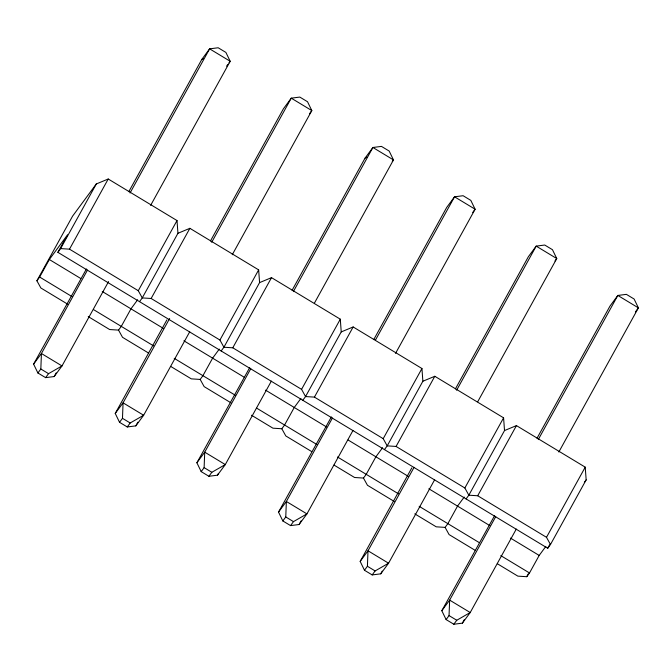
<?xml version="1.0" encoding="UTF-8"?>
<svg xmlns="http://www.w3.org/2000/svg" width="672" height="672" viewBox="0 0 672 672"><rect width="100%" height="100%" fill="white"/><g stroke="black" fill="none" stroke-linecap="round" stroke-linejoin="round"><path stroke-width="1.01" d="M108.578 281.56L62 365.938L54.172 376.555L45.612 377.639L37.901 372.985L40.832 369.004L41.429 353.514L87.503 270.043M189.714 331.792L143.64 415.262L135.811 425.88L127.26 426.964L119.54 422.302L122.48 418.32L123.068 402.83L169.655 318.452M271.362 381.116L225.288 464.579L217.459 475.196L208.9 476.28L201.188 471.618L204.12 467.636L204.716 452.155L250.79 368.684M353.002 430.433L306.928 513.895L299.099 524.513L290.548 525.605L282.828 520.943L285.768 516.961L286.356 501.472L332.43 418.009M434.65 479.749L388.567 563.22L380.747 573.838L372.187 574.921L364.476 570.259L367.408 566.278L368.004 550.788L414.078 467.326M516.289 529.074L470.215 612.536L462.386 623.154L453.827 624.238L446.116 619.584L449.047 615.602L449.644 600.113L495.718 516.642M67.679 304.181L40.874 287.986L36.893 280.787L72.576 216.149L96.306 183.96L108.226 179.004L177.013 220.559L177.946 233.285L142.262 297.914L139.516 301.652M36.893 280.787L39.648 277.049L49.325 259.51L67.553 234.788L57.868 252.328L547.73 548.251L550.477 544.513L586.16 479.884L585.228 467.158L516.44 425.603L504.521 430.559L468.838 495.197L466.082 498.926M57.868 252.328L60.623 248.598L96.306 183.96M60.623 248.598L69.502 249.161L108.226 179.004M37.901 372.985L33.6 364.132L86.453 268.943M128.806 191.663L201.785 59.464L209.614 48.846L218.173 47.762L225.884 52.416L230.185 61.27L150.62 205.405M130.049 192.982L209.614 48.846L230.185 61.27L228.984 62.908M54.172 376.555L56.196 372.893M550.477 544.513L546.496 537.314L477.708 495.76L468.838 495.197L464.856 487.99L396.068 446.443L387.198 445.872L383.208 438.673L314.429 397.118L305.55 396.556L301.568 389.357L232.781 347.802L223.91 347.239L219.929 340.032L151.141 298.486L142.262 297.914L138.281 290.716L177.013 220.559M151.141 298.486L189.874 228.32L258.653 269.875L259.585 282.601L223.91 347.239L221.155 350.969M119.54 422.302L115.24 413.448L166.891 319.897M210.454 240.988L283.433 108.78L291.253 98.162L299.813 97.079L307.524 101.741L311.825 110.594L232.26 254.73M211.688 242.298L291.253 98.162L311.825 110.594L309.422 113.862M135.811 425.88L137.836 422.209M219.929 340.032L258.653 269.875M232.781 347.802L271.513 277.645L340.301 319.192L341.233 331.918L305.55 396.556L302.803 400.285M201.188 471.618L196.888 462.773L249.732 367.584M292.093 290.304L365.072 158.105L372.901 147.487L381.452 146.395L389.172 151.057L393.473 159.911L314.412 303.131M293.336 291.623L372.901 147.487L393.473 159.911L392.263 161.54M217.459 475.196L218.467 473.365M301.568 389.357L340.301 319.192M314.429 397.118L353.153 326.962L421.94 368.516L422.873 381.242L387.198 445.872L384.443 449.61M282.828 520.943L278.527 512.089L331.38 416.9M373.733 339.62L446.712 207.421L454.541 196.804L463.1 195.72L470.812 200.382L475.112 209.227L395.548 353.363M375.48 340.024L454.541 196.804L475.112 209.227L472.702 212.495M299.099 524.513L301.123 520.85M383.208 438.673L421.94 368.516M396.068 446.443L434.801 376.278L503.588 417.833L504.521 430.559M364.476 570.259L360.175 561.406L411.818 467.855M455.381 388.945L528.36 256.738L536.189 246.12L544.74 245.036L552.46 249.698L556.76 258.552L477.7 401.764M456.616 390.256L536.189 246.12L556.76 258.552L554.954 260.996M380.747 573.838L382.259 571.082M464.856 487.99L503.588 417.833M477.708 495.76L516.44 425.603M446.116 619.584L441.815 610.73L494.668 515.542M537.02 438.262L610 306.062L617.828 295.445L626.388 294.361L634.099 299.015L638.4 307.868L558.835 452.004M538.264 439.58L617.828 295.445L638.4 307.868L635.393 311.951M462.386 623.154L464.411 619.483M546.496 537.314L585.228 467.158M497.33 563.724L517.877 576.139L526.747 576.702L528.259 573.972M526.747 576.702L529.502 572.972L539.188 555.433L545.866 546.37M547.73 548.251L549.662 544.74M226.573 66.175L227.774 64.537M33.6 364.132L41.429 353.514L62 365.938L48.552 373.657L45.612 377.639M137.651 299.771L130.973 308.834L121.288 326.374L118.532 330.103L109.662 329.54L88.225 316.588M115.24 413.448L123.068 402.83L143.64 415.262L130.192 422.982L127.26 426.964M219.299 349.087L212.612 358.151L202.927 375.69L200.18 379.428L191.302 378.857L170.755 366.45M196.888 462.773L204.716 452.155L225.288 464.579L211.84 472.298L208.9 476.28M300.938 398.404L294.26 407.476L284.575 425.015L281.82 428.744L272.95 428.182L251.504 415.229M278.527 512.089L286.356 501.472L306.928 513.895L293.479 521.623L290.548 525.605M382.578 447.728L375.9 456.792L366.215 474.331L363.468 478.061L354.589 477.498L334.043 465.091M360.175 561.406L368.004 550.788L388.567 563.22L375.119 570.94L372.187 574.921M464.226 497.045L457.54 506.108L447.863 523.648L445.108 527.386L436.237 526.823L414.792 513.87M441.815 610.73L449.644 600.113L470.215 612.536L456.767 620.256L453.827 624.238M584.338 482.353L586.16 479.884M201.785 59.464L203.582 58.43M365.072 158.105L366.862 157.072M177.946 233.285L189.874 228.32M259.585 282.601L271.513 277.645M341.233 331.918L353.153 326.962M422.873 381.242L434.801 376.278M69.502 249.161L138.281 290.716M49.325 259.51L80.732 278.485M102.262 291.488L163.271 328.348M183.901 340.805L244.012 377.118M265.549 390.13L326.558 426.98M348.088 439.992L408.198 476.305M428.837 488.771L489.838 525.622M510.476 538.087L539.188 555.433M39.648 277.049L71.946 296.562M93.475 309.574L153.586 345.887M174.224 358.352L235.234 395.203M256.763 408.206L316.873 444.52M337.504 456.985L398.513 493.844M419.152 506.31L479.262 542.623M500.791 555.626L529.502 572.972M148.428 352.96L122.522 337.31L118.532 330.103M230.958 402.814L204.162 386.627L200.18 379.428M311.707 451.592L285.802 435.943L281.82 428.744M394.246 501.455L367.45 485.268L363.468 478.061M474.995 550.234L449.089 534.584L445.108 527.386M40.832 369.004L48.552 373.657M122.48 418.32L130.192 422.982M204.12 467.636L211.84 472.298M285.768 516.961L293.479 521.623M367.408 566.278L375.119 570.94M449.047 615.602L456.767 620.256"/></g></svg>
